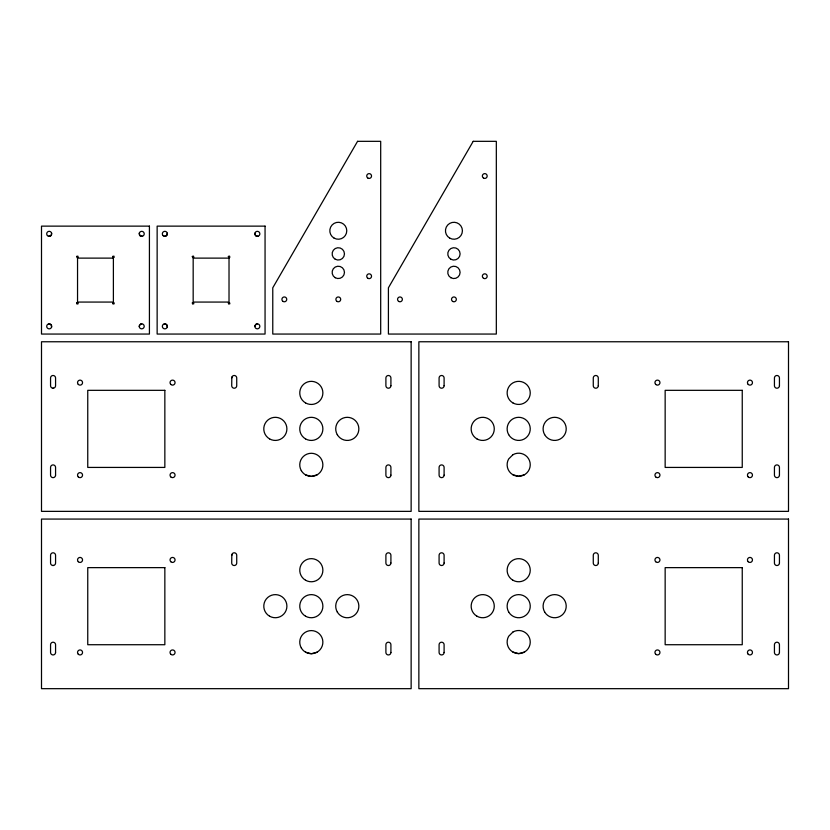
<?xml version="1.0" encoding="UTF-8"?>
<svg xmlns="http://www.w3.org/2000/svg" width="830" height="830" viewBox="0 0 830 830"><rect width="100%" height="100%" fill="white"/><g stroke="black" fill="none" stroke-linecap="round" stroke-linejoin="round"><path stroke-width="1.25" d="M139.212 326.346L140.467 324.177L141.712 323.845M254.841 326.346L256.097 324.177L257.352 323.845M317.091 474.864L311.312 476.41L305.533 474.864M524.467 474.75L518.688 476.306L512.909 474.75M317.091 652.173L311.312 653.718L305.533 652.173M524.467 652.058L518.688 653.615L512.909 652.058M48.565 236.26L50.983 235.606L51.626 233.189M142.366 236.26L139.948 235.606L139.295 233.189M164.195 236.26L166.612 235.606L167.266 233.189M257.995 236.26L255.578 235.606L254.935 233.189M48.565 323.928L50.983 324.572L51.626 326.999A2.5 2.5 0 0 1 47.434 328.12A2.5 2.5 0 0 1 48.565 323.928A2.5 2.5 0 0 1 51.626 326.999M164.195 323.928L166.612 324.572L167.266 326.999A2.5 2.5 0 0 1 163.074 328.12A2.5 2.5 0 0 1 164.195 323.928A2.5 2.5 0 0 1 167.266 326.999M53.068 388.015L53.068 388.212A2.5 2.5 0 0 0 55.569 385.701L55.569 377.992A2.5 2.5 0 0 0 53.068 375.492A2.5 2.5 0 0 0 50.557 377.992L50.557 385.701A2.5 2.5 0 0 0 53.068 388.212M53.068 565.323L53.068 565.521A2.5 2.5 0 0 0 55.569 563.01L55.569 555.301A2.5 2.5 0 0 0 53.068 552.801A2.5 2.5 0 0 0 50.557 555.301L50.557 563.01A2.5 2.5 0 0 0 53.068 565.521M256.097 324.177A2.5 2.5 0 0 1 259.52 327.601L258.607 328.514A2.5 2.5 0 0 1 255.184 325.09M140.467 324.177A2.5 2.5 0 0 1 143.891 327.601L142.968 328.514A2.5 2.5 0 0 1 139.544 325.09M231.809 377.349L231.715 377.992A2.5 2.5 0 0 1 234.226 375.492A2.5 2.5 0 0 1 236.726 377.992L236.726 385.701A2.5 2.5 0 0 1 234.226 388.212A2.5 2.5 0 0 1 231.715 385.701L231.809 377.349M231.809 554.658L231.715 555.301A2.5 2.5 0 0 1 234.226 552.801A2.5 2.5 0 0 1 236.726 555.301L236.726 563.01A2.5 2.5 0 0 1 234.226 565.521A2.5 2.5 0 0 1 231.715 563.01L231.809 554.658M76.702 256.429L77.014 257.591L78.176 257.279L77.864 256.117L76.702 256.429M76.702 302.909L77.014 304.07L78.176 303.759L77.864 302.597L76.702 302.909M112.756 256.429L113.067 257.591L114.218 257.279L113.918 256.117L112.756 256.429M112.756 302.909L113.067 304.07L114.218 303.759L113.918 302.597L112.756 302.909M192.342 256.429L192.643 257.591L193.805 257.279L193.494 256.117L192.342 256.429M192.342 302.909L192.643 304.07L193.805 303.759L193.494 302.597L192.342 302.909M228.385 256.429L228.696 257.591L229.858 257.279L229.547 256.117L228.385 256.429M228.385 302.909L228.696 304.07L229.858 303.759L229.547 302.597L228.385 302.909M357.564 141.328L272.769 287.803L272.769 334.054L380.69 334.054L380.69 141.328L357.564 141.328M473.204 141.328L388.409 287.803L388.409 334.054L496.33 334.054L496.33 141.328L473.204 141.328M512.909 454.726L508.676 458.959A11.568 11.568 0 0 0 516.675 476.13A11.568 11.568 0 0 0 530.069 462.735A11.568 11.568 0 0 0 512.909 454.726M512.909 632.035L508.676 636.268A11.568 11.568 0 0 0 516.675 653.438A11.568 11.568 0 0 0 530.069 640.034A11.568 11.568 0 0 0 512.909 632.035M149.421 226.134L41.5 226.134L41.5 334.054L149.421 334.054L149.421 226.134M265.06 226.134L157.14 226.134L157.14 334.054L265.06 334.054L265.06 226.134M113.388 258.12L77.543 258.12L77.543 302.068L113.388 302.068L113.388 258.12M229.018 258.12L193.172 258.12L193.172 302.068L229.018 302.068L229.018 258.12M411.141 341.763L41.5 341.763L41.5 511.363L411.141 511.363L411.141 341.763M788.5 341.763L418.86 341.763L418.86 511.363L788.5 511.363L788.5 341.763M164.848 390.328L87.752 390.328L87.752 467.425L164.848 467.425L164.848 390.328M742.248 390.328L665.152 390.328L665.152 467.425L742.248 467.425L742.248 390.328M411.141 519.072L41.5 519.072L41.5 688.672L411.141 688.672L411.141 519.072M788.5 519.072L418.86 519.072L418.86 688.672L788.5 688.672L788.5 519.072M164.848 567.637L87.752 567.637L87.752 644.723L164.848 644.723L164.848 567.637M742.248 567.637L665.152 567.637L665.152 644.723L742.248 644.723L742.248 567.637M779.443 385.701L779.443 377.992A2.5 2.5 0 0 0 776.932 375.492A2.5 2.5 0 0 0 774.432 377.992L774.432 385.701A2.5 2.5 0 0 0 776.932 388.212A2.5 2.5 0 0 0 779.443 385.701M779.443 475.134L779.443 467.425A2.5 2.5 0 0 0 776.932 464.914A2.5 2.5 0 0 0 774.432 467.425L774.432 475.134A2.5 2.5 0 0 0 776.932 477.634A2.5 2.5 0 0 0 779.443 475.134M779.443 563.01L779.443 555.301A2.5 2.5 0 0 0 776.932 552.801A2.5 2.5 0 0 0 774.432 555.301L774.432 563.01A2.5 2.5 0 0 0 776.932 565.521A2.5 2.5 0 0 0 779.443 563.01M779.443 652.432L779.443 644.723A2.5 2.5 0 0 0 776.932 642.223A2.5 2.5 0 0 0 774.432 644.723L774.432 652.432A2.5 2.5 0 0 0 776.932 654.943A2.5 2.5 0 0 0 779.443 652.432M598.285 385.701L598.285 377.992A2.5 2.5 0 0 0 595.774 375.492A2.5 2.5 0 0 0 593.274 377.992L593.274 385.701A2.5 2.5 0 0 0 595.774 388.212A2.5 2.5 0 0 0 598.285 385.701M598.285 563.01L598.285 555.301A2.5 2.5 0 0 0 595.774 552.801A2.5 2.5 0 0 0 593.274 555.301L593.274 563.01A2.5 2.5 0 0 0 595.774 565.521A2.5 2.5 0 0 0 598.285 563.01M444.102 385.701L444.102 377.992A2.5 2.5 0 0 0 441.591 375.492A2.5 2.5 0 0 0 439.091 377.992L439.091 385.701A2.5 2.5 0 0 0 441.591 388.212A2.5 2.5 0 0 0 444.102 385.701M444.102 475.134L444.102 467.425A2.5 2.5 0 0 0 441.591 464.914A2.5 2.5 0 0 0 439.091 467.425L439.091 475.134A2.5 2.5 0 0 0 441.591 477.634A2.5 2.5 0 0 0 444.102 475.134M444.102 563.01L444.102 555.301A2.5 2.5 0 0 0 441.591 552.801A2.5 2.5 0 0 0 439.091 555.301L439.091 563.01A2.5 2.5 0 0 0 441.591 565.521A2.5 2.5 0 0 0 444.102 563.01M444.102 652.432L444.102 644.723A2.5 2.5 0 0 0 441.591 642.223A2.5 2.5 0 0 0 439.091 644.723L439.091 652.432A2.5 2.5 0 0 0 441.591 654.943A2.5 2.5 0 0 0 444.102 652.432M390.909 385.701L390.909 377.992A2.5 2.5 0 0 0 388.409 375.492A2.5 2.5 0 0 0 385.898 377.992L385.898 385.701A2.5 2.5 0 0 0 388.409 388.212A2.5 2.5 0 0 0 390.909 385.701M390.909 475.134L390.909 467.425A2.5 2.5 0 0 0 388.409 464.914A2.5 2.5 0 0 0 385.898 467.425L385.898 475.134A2.5 2.5 0 0 0 388.409 477.634A2.5 2.5 0 0 0 390.909 475.134M390.909 563.01L390.909 555.301A2.5 2.5 0 0 0 388.409 552.801A2.5 2.5 0 0 0 385.898 555.301L385.898 563.01A2.5 2.5 0 0 0 388.409 565.521A2.5 2.5 0 0 0 390.909 563.01M390.909 652.432L390.909 644.723A2.5 2.5 0 0 0 388.409 642.223A2.5 2.5 0 0 0 385.898 644.723L385.898 652.432A2.5 2.5 0 0 0 388.409 654.943A2.5 2.5 0 0 0 390.909 652.432M55.569 475.134L55.569 467.425A2.5 2.5 0 0 0 53.068 464.914A2.5 2.5 0 0 0 50.557 467.425L50.557 475.134A2.5 2.5 0 0 0 53.068 477.634A2.5 2.5 0 0 0 55.569 475.134M55.569 652.432L55.569 644.723A2.5 2.5 0 0 0 53.068 642.223A2.5 2.5 0 0 0 50.557 644.723L50.557 652.432A2.5 2.5 0 0 0 53.068 654.943A2.5 2.5 0 0 0 55.569 652.432M450.846 277.728A6.163 6.163 0 0 0 460.1 272.385A6.163 6.163 0 0 0 450.846 267.042A6.163 6.163 0 0 0 450.846 277.728M450.846 259.219A6.163 6.163 0 0 0 460.1 253.887A6.163 6.163 0 0 0 450.846 248.544A6.163 6.163 0 0 0 450.846 259.219M449.694 238.096A8.476 8.476 0 0 0 462.414 230.75A8.476 8.476 0 0 0 449.694 223.415A8.476 8.476 0 0 0 449.694 238.096M483.558 178.108A2.407 2.407 0 0 0 487.179 176.022A2.407 2.407 0 0 0 483.558 173.937A2.407 2.407 0 0 0 483.558 178.108M483.558 278.32A2.407 2.407 0 0 0 487.179 276.234A2.407 2.407 0 0 0 483.558 274.149A2.407 2.407 0 0 0 483.558 278.32M398.763 301.456A2.407 2.407 0 0 0 402.374 299.36A2.407 2.407 0 0 0 398.763 297.275A2.407 2.407 0 0 0 398.763 301.456M452.724 301.456A2.407 2.407 0 0 0 456.344 299.36A2.407 2.407 0 0 0 452.724 297.275A2.407 2.407 0 0 0 452.724 301.456M335.216 277.728A6.163 6.163 0 0 0 344.46 272.385A6.163 6.163 0 0 0 335.216 267.042A6.163 6.163 0 0 0 335.216 277.728M335.216 259.219A6.163 6.163 0 0 0 344.46 253.887A6.163 6.163 0 0 0 335.216 248.544A6.163 6.163 0 0 0 335.216 259.219M334.054 238.096A8.476 8.476 0 0 0 346.774 230.75A8.476 8.476 0 0 0 334.054 223.415A8.476 8.476 0 0 0 334.054 238.096M367.929 178.108A2.407 2.407 0 0 0 371.539 176.022A2.407 2.407 0 0 0 367.929 173.937A2.407 2.407 0 0 0 367.929 178.108M367.929 278.32A2.407 2.407 0 0 0 371.539 276.234A2.407 2.407 0 0 0 367.929 274.149A2.407 2.407 0 0 0 367.929 278.32M283.123 301.456A2.407 2.407 0 0 0 286.744 299.36A2.407 2.407 0 0 0 283.123 297.275A2.407 2.407 0 0 0 283.123 301.456M337.094 301.456A2.407 2.407 0 0 0 340.705 299.36A2.407 2.407 0 0 0 337.094 297.275A2.407 2.407 0 0 0 337.094 301.456M305.533 580.222A11.568 11.568 0 0 0 322.88 570.21A11.568 11.568 0 0 0 305.533 560.198A11.568 11.568 0 0 0 305.533 580.222M269.563 616.192A11.568 11.568 0 0 0 286.9 606.18A11.568 11.568 0 0 0 269.563 596.168A11.568 11.568 0 0 0 269.563 616.192M337.271 611.969A11.568 11.568 0 0 0 357.305 611.969A11.568 11.568 0 0 0 347.293 594.622A11.568 11.568 0 0 0 337.271 611.969M301.3 647.94A11.568 11.568 0 0 0 321.324 647.94A11.568 11.568 0 0 0 311.312 630.592A11.568 11.568 0 0 0 301.3 647.94M305.533 616.192A11.568 11.568 0 0 0 322.88 606.18A11.568 11.568 0 0 0 305.533 596.168A11.568 11.568 0 0 0 305.533 616.192M512.909 580.222A11.568 11.568 0 0 0 530.245 570.21A11.568 11.568 0 0 0 512.909 560.198A11.568 11.568 0 0 0 512.909 580.222M508.676 611.969A11.568 11.568 0 0 0 528.7 611.969A11.568 11.568 0 0 0 518.688 594.622A11.568 11.568 0 0 0 508.676 611.969M476.928 616.192A11.568 11.568 0 0 0 494.275 606.18A11.568 11.568 0 0 0 476.928 596.168A11.568 11.568 0 0 0 476.928 616.192M544.646 611.969A11.568 11.568 0 0 0 564.67 611.969A11.568 11.568 0 0 0 554.658 594.622A11.568 11.568 0 0 0 544.646 611.969M78.269 561.702A2.5 2.5 0 0 0 82.461 560.582A2.5 2.5 0 0 0 79.4 557.511A2.5 2.5 0 0 0 78.269 561.702M170.783 561.702A2.5 2.5 0 0 0 174.974 560.582A2.5 2.5 0 0 0 171.903 557.511A2.5 2.5 0 0 0 170.783 561.702M170.783 654.206A2.5 2.5 0 0 0 174.974 653.086A2.5 2.5 0 0 0 171.903 650.014A2.5 2.5 0 0 0 170.783 654.206M78.269 654.206A2.5 2.5 0 0 0 82.461 653.086A2.5 2.5 0 0 0 79.4 650.014A2.5 2.5 0 0 0 78.269 654.206M655.679 561.702A2.5 2.5 0 0 0 659.871 560.582A2.5 2.5 0 0 0 656.8 557.511A2.5 2.5 0 0 0 655.679 561.702M655.679 654.206A2.5 2.5 0 0 0 659.871 653.086A2.5 2.5 0 0 0 656.8 650.014A2.5 2.5 0 0 0 655.679 654.206M748.183 654.206A2.5 2.5 0 0 0 752.374 653.086A2.5 2.5 0 0 0 749.303 650.014A2.5 2.5 0 0 0 748.183 654.206M748.183 561.702A2.5 2.5 0 0 0 752.374 560.582A2.5 2.5 0 0 0 749.303 557.511A2.5 2.5 0 0 0 748.183 561.702M163.074 235.606A2.5 2.5 0 0 0 167.266 234.485A2.5 2.5 0 0 0 164.195 231.414A2.5 2.5 0 0 0 163.074 235.606M255.578 235.606A2.5 2.5 0 0 0 259.769 234.485A2.5 2.5 0 0 0 256.698 231.414A2.5 2.5 0 0 0 255.578 235.606M47.434 235.606A2.5 2.5 0 0 0 51.626 234.485A2.5 2.5 0 0 0 48.565 231.414A2.5 2.5 0 0 0 47.434 235.606M139.948 235.606A2.5 2.5 0 0 0 144.14 234.485A2.5 2.5 0 0 0 141.069 231.414A2.5 2.5 0 0 0 139.948 235.606M305.533 402.913A11.568 11.568 0 0 0 322.88 392.901A11.568 11.568 0 0 0 305.533 382.889A11.568 11.568 0 0 0 305.533 402.913M269.563 438.894A11.568 11.568 0 0 0 286.9 428.871A11.568 11.568 0 0 0 269.563 418.86A11.568 11.568 0 0 0 269.563 438.894M337.271 434.661A11.568 11.568 0 0 0 357.305 434.661A11.568 11.568 0 0 0 347.293 417.314A11.568 11.568 0 0 0 337.271 434.661M301.3 470.631A11.568 11.568 0 0 0 321.324 470.631A11.568 11.568 0 0 0 311.312 453.284A11.568 11.568 0 0 0 301.3 470.631M305.533 438.894A11.568 11.568 0 0 0 322.88 428.871A11.568 11.568 0 0 0 305.533 418.86A11.568 11.568 0 0 0 305.533 438.894M512.909 402.913A11.568 11.568 0 0 0 530.245 392.901A11.568 11.568 0 0 0 512.909 382.889A11.568 11.568 0 0 0 512.909 402.913M508.676 434.661A11.568 11.568 0 0 0 528.7 434.661A11.568 11.568 0 0 0 518.688 417.314A11.568 11.568 0 0 0 508.676 434.661M476.928 438.894A11.568 11.568 0 0 0 494.275 428.871A11.568 11.568 0 0 0 476.928 418.86A11.568 11.568 0 0 0 476.928 438.894M544.646 434.661A11.568 11.568 0 0 0 564.67 434.661A11.568 11.568 0 0 0 554.658 417.314A11.568 11.568 0 0 0 544.646 434.661M78.269 384.394A2.5 2.5 0 0 0 82.461 383.273A2.5 2.5 0 0 0 79.4 380.202A2.5 2.5 0 0 0 78.269 384.394M170.783 384.394A2.5 2.5 0 0 0 174.974 383.273A2.5 2.5 0 0 0 171.903 380.202A2.5 2.5 0 0 0 170.783 384.394M170.783 476.897A2.5 2.5 0 0 0 174.974 475.777A2.5 2.5 0 0 0 171.903 472.706A2.5 2.5 0 0 0 170.783 476.897M78.269 476.897A2.5 2.5 0 0 0 82.461 475.777A2.5 2.5 0 0 0 79.4 472.706A2.5 2.5 0 0 0 78.269 476.897M655.679 384.394A2.5 2.5 0 0 0 659.871 383.273A2.5 2.5 0 0 0 656.8 380.202A2.5 2.5 0 0 0 655.679 384.394M655.679 476.897A2.5 2.5 0 0 0 659.871 475.777A2.5 2.5 0 0 0 656.8 472.706A2.5 2.5 0 0 0 655.679 476.897M748.183 476.897A2.5 2.5 0 0 0 752.374 475.777A2.5 2.5 0 0 0 749.303 472.706A2.5 2.5 0 0 0 748.183 476.897M748.183 384.394A2.5 2.5 0 0 0 752.374 383.273A2.5 2.5 0 0 0 749.303 380.202A2.5 2.5 0 0 0 748.183 384.394"/></g></svg>
